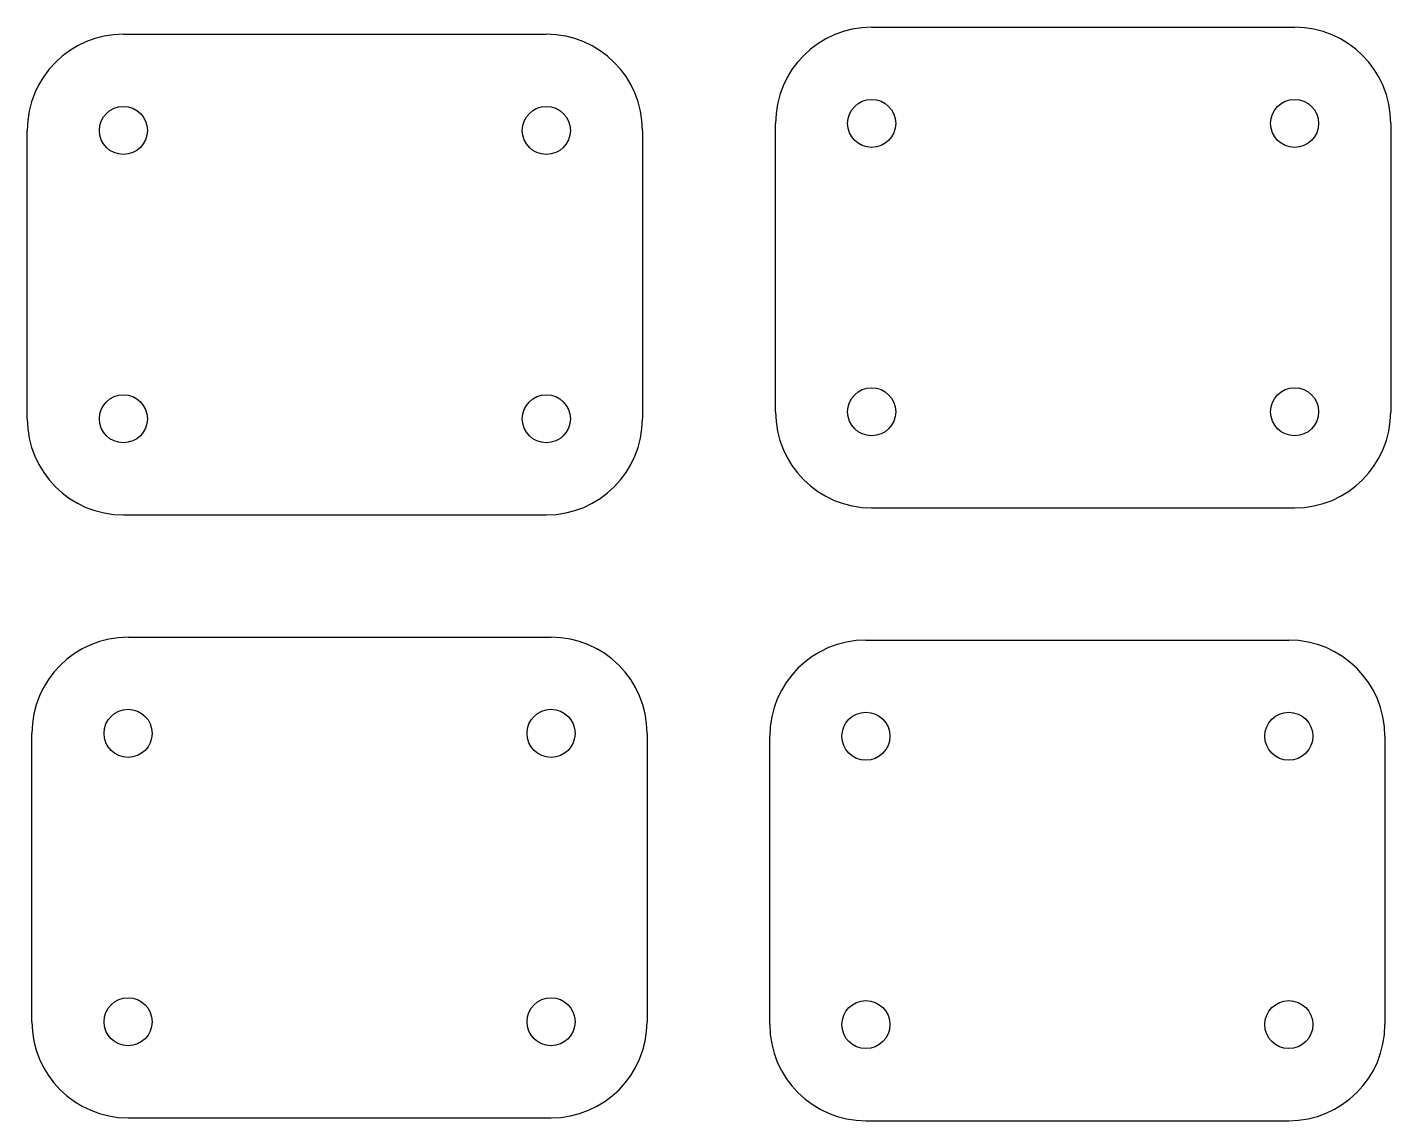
# Model space of a CAD drawing. Header units: millimetres. Extents: x 0 to 70.9, y -31.5 to 25.4.
import ezdxf

# ---------------------------------------------------------------- set-up
doc = ezdxf.new("R2010")
doc.units = ezdxf.units.MM

msp = doc.modelspace()

# ---------------------------------------------------------------- linework, layer by layer
at = {"color": 7, "linetype": 'Continuous', "lineweight": 25}
for p, q in [((5, 25), (27, 25)), ((43.923, 25.365), (65.923, 25.365)), ((0, 5), (0, 20)), ((32, 20), (32, 5)), ((38.923, 5.365), (38.923, 20.365)), ((70.923, 20.365), (70.923, 5.365)), ((5, 0), (27, 0)), ((43.923, 0.365), (65.923, 0.365)), ((5.245, -6.362), (27.245, -6.362)), ((43.622, -6.512), (65.622, -6.512)), ((0.245, -26.362), (0.245, -11.362)), ((32.245, -11.362), (32.245, -26.362)), ((38.622, -26.512), (38.622, -11.512)), ((70.622, -11.512), (70.622, -26.512)), ((5.245, -31.362), (27.245, -31.362)), ((43.622, -31.512), (65.622, -31.512))]:
    msp.add_line(p, q, dxfattribs=at)
for centre in [(43.923, 20.365), (65.923, 20.365), (5, 20), (27, 20), (43.923, 5.365), (65.923, 5.365), (5, 5), (27, 5), (5.245, -11.362), (27.245, -11.362), (43.622, -11.512), (65.622, -11.512), (5.245, -26.362), (27.245, -26.362), (43.622, -26.512), (65.622, -26.512)]:
    msp.add_circle(centre, 1.25, dxfattribs=at)
for centre, start, end in [((5, 20), 90, 180), ((27, 20), 0, 90), ((43.923, 20.365), 90, 180), ((65.923, 20.365), 0, 90), ((5, 5), 180, 270), ((27, 5), 270, 0), ((43.923, 5.365), 180, 270), ((65.923, 5.365), 270, 0), ((5.245, -11.362), 90, 180), ((27.245, -11.362), 0, 90), ((43.622, -11.512), 90, 180), ((65.622, -11.512), 0, 90), ((5.245, -26.362), 180, 270), ((27.245, -26.362), 270, 0), ((43.622, -26.512), 180, 270), ((65.622, -26.512), 270, 0)]:
    msp.add_arc(centre, 5, start, end, dxfattribs=at)

doc.saveas('drawing.dxf')
